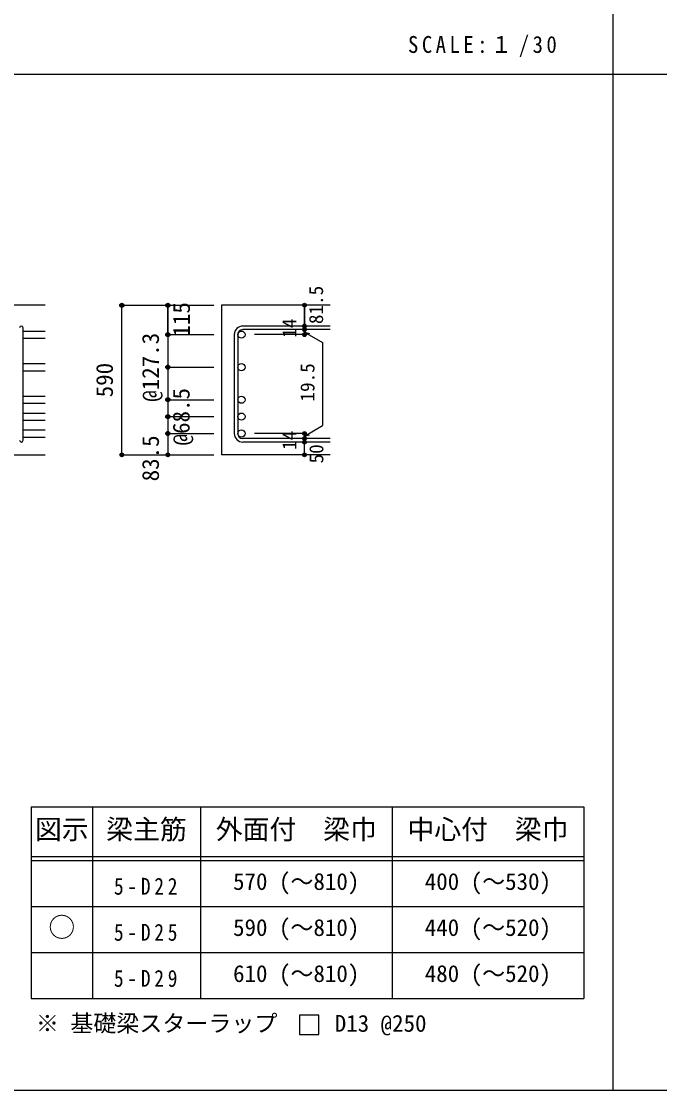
# Model space of a CAD drawing. Units: millimetres at full size, sheet at 1:30, with parts at other scales. Extents: x -5973 to 5954, y -4195 to 4201.
# Drawn here: x -3439 to -942, y -4195 to -15 of the extents above; entities that cross this region are included whole.
import ezdxf
from ezdxf.enums import TextEntityAlignment as Align

# ---------------------------------------------------------------- set-up
doc = ezdxf.new("R2010")
doc.units = ezdxf.units.MM
doc.header["$LTSCALE"] = 30
doc.header["$PDMODE"] = 32
doc.header["$PDSIZE"] = 15
for name, color, linetype in [('0-1_躯体線', 2, 'Continuous'), ('0-5_基礎梁筋', 7, 'Continuous'), ('0-6_スタラップ筋', 7, 'Continuous'), ('0-D_寸法', 4, 'Continuous'), ('6-7_文字', 7, 'Continuous'), ('6-E_枠', 7, 'Continuous'), ('F-0_枠', 6, 'Continuous')]:
    doc.layers.add(name, color=color, linetype=linetype)
doc.styles.add('ＭＳ ゴシック', font='')
doc.styles.get('ＭＳ ゴシック').set_extended_font_data('MS Gothic')

msp = doc.modelspace()

# ---------------------------------------------------------------- linework, layer by layer
at = {"layer": '0-1_躯体線'}
for p, q in [((-3345.8, -1124.89), (-4845.8, -1124.89)), ((-2230.8, -1124.89), (-2655.8, -1124.89)), ((-2655.8, -1124.89), (-2655.8, -1709.89)), ((-3745.8, -1709.89), (-3345.8, -1709.89)), ((-2230.8, -1709.89), (-2655.8, -1709.89))]:
    msp.add_line(p, q, dxfattribs=at)
at = {"layer": '0-5_基礎梁筋'}
for p, q in [((-3431.8, -1225.82), (-3345.8, -1225.82)), ((-3431.8, -1253.82), (-3345.8, -1253.82)), ((-3431.8, -1353.11), (-3345.8, -1353.11)), ((-3431.8, -1381.11), (-3345.8, -1381.11)), ((-3431.8, -1480.39), (-3345.8, -1480.39)), ((-3431.8, -1508.39), (-3345.8, -1508.39)), ((-3431.8, -1546.39), (-3345.8, -1546.39)), ((-3431.8, -1574.39), (-3345.8, -1574.39)), ((-3431.8, -1612.39), (-3345.8, -1612.39)), ((-3431.8, -1640.39), (-3345.8, -1640.39))]:
    msp.add_line(p, q, dxfattribs=at)
at = {"layer": '0-5_基礎梁筋', "color": 3}
for centre in [(-2577.8, -1239.82), (-2577.8, -1367.11), (-2577.8, -1494.39), (-2577.8, -1560.39), (-2577.8, -1626.39)]:
    msp.add_circle(centre, 14, dxfattribs=at)
at = {"layer": '0-6_スタラップ筋'}
for p, q in [((-2230.8, -1206.32), (-2572.3, -1206.32)), ((-3431.8, -1652.89), (-3431.8, -1213.32)), ((-2605.8, -1239.82), (-2605.8, -1626.39)), ((-2591.8, -1239.82), (-2591.8, -1626.39)), ((-2230.8, -1220.32), (-2572.3, -1220.32)), ((-2230.8, -1645.89), (-2572.3, -1645.89)), ((-2230.8, -1659.89), (-2572.3, -1659.89))]:
    msp.add_line(p, q, dxfattribs=at)
for centre, radius, start, end in [((-3438.8, -1213.32), 7, 0, 180), ((-2572.3, -1239.82), 33.5, 90, 180), ((-2572.3, -1239.82), 19.5, 90, 180), ((-2572.3, -1626.39), 33.5, 180, 270), ((-2572.3, -1626.39), 19.5, 180, 270), ((-3438.8, -1652.89), 7, 180, 0)]:
    msp.add_arc(centre, radius, start, end, dxfattribs=at)
at = {"layer": '0-D_寸法'}
for p, q in [((-3045.8, -1124.89), (-2865.8, -1124.89)), ((-3045.8, -1124.89), (-2865.8, -1124.89)), ((-3045.8, -1709.89), (-3045.8, -1124.89)), ((-2865.8, -1239.82), (-2865.8, -1124.89)), ((-2865.8, -1124.89), (-2685.8, -1124.89)), ((-2865.8, -1124.89), (-2685.8, -1124.89)), ((-2865.8, -1124.89), (-2865.8, -1239.82)), ((-2330.8, -1220.32), (-2330.8, -1206.32)), ((-2865.8, -1239.82), (-2685.8, -1239.82)), ((-2865.8, -1239.82), (-2685.8, -1239.82)), ((-2865.8, -1239.82), (-2865.8, -1403.36)), ((-2865.8, -1239.82), (-2865.8, -1388.89)), ((-2330.8, -1239.82), (-2526.89, -1239.82)), ((-2330.8, -1220.32), (-2330.8, -1239.82)), ((-2330.8, -1230.07), (-2311.48, -1235.25)), ((-2330.8, -1230.07), (-2260.74, -1270.52)), ((-2260.74, -1270.52), (-2260.74, -1595.7)), ((-2865.8, -1367.11), (-2685.8, -1367.11)), ((-2865.8, -1494.39), (-2685.8, -1494.39)), ((-2865.8, -1560.39), (-2685.8, -1560.39)), ((-2865.8, -1626.39), (-2685.8, -1626.39)), ((-2330.8, -1626.39), (-2526.89, -1626.39)), ((-2330.8, -1636.14), (-2260.74, -1595.7)), ((-2330.8, -1645.89), (-2330.8, -1626.39)), ((-2330.8, -1636.14), (-2311.48, -1630.97)), ((-2330.8, -1659.89), (-2330.8, -1645.89)), ((-2330.8, -1709.89), (-2330.8, -1659.89)), ((-3045.8, -1709.89), (-2865.8, -1709.89)), ((-2865.8, -1709.89), (-2685.8, -1709.89))]:
    msp.add_line(p, q, dxfattribs=at)
for points in [[(-2330.8, -1124.89), (-2330.8, -1206.32), (-2330.8, -1124.89)], [(-2865.8, -1403.36), (-2865.8, -1626.39), (-2865.8, -1709.89)]]:
    msp.add_lwpolyline(points, dxfattribs=at)
for centre, radius in [((-3045.8, -1124.89), 8), ((-3045.8, -1124.89), 7.2), ((-3045.8, -1124.89), 6.4), ((-3045.8, -1124.89), 5.6), ((-3045.8, -1124.89), 4.8), ((-3045.8, -1124.89), 4), ((-3045.8, -1124.89), 3.2), ((-3045.8, -1124.89), 2.4), ((-3045.8, -1124.89), 1.6), ((-3045.8, -1124.89), 0.8), ((-2865.8, -1124.89), 8), ((-2865.8, -1124.89), 7.2), ((-2865.8, -1124.89), 6.4), ((-2865.8, -1124.89), 5.6), ((-2865.8, -1124.89), 4.8), ((-2865.8, -1124.89), 4), ((-2865.8, -1124.89), 3.2), ((-2865.8, -1124.89), 2.4), ((-2865.8, -1124.89), 1.6), ((-2865.8, -1124.89), 0.8), ((-2330.8, -1124.89), 4), ((-2330.8, -1124.89), 3.6), ((-2330.8, -1124.89), 3.2), ((-2330.8, -1124.89), 2.8), ((-2330.8, -1124.89), 2.4), ((-2330.8, -1124.89), 2), ((-2330.8, -1124.89), 1.6), ((-2330.8, -1124.89), 1.2), ((-2330.8, -1124.89), 0.8), ((-2330.8, -1124.89), 0.4), ((-2330.8, -1206.32), 4), ((-2330.8, -1206.32), 3.6), ((-2330.8, -1206.32), 3.2), ((-2330.8, -1206.32), 2.8), ((-2330.8, -1206.32), 2.4), ((-2330.8, -1206.32), 2), ((-2330.8, -1206.32), 1.6), ((-2330.8, -1206.32), 1.2), ((-2330.8, -1206.32), 0.8), ((-2330.8, -1206.32), 0.4), ((-2865.8, -1239.82), 8), ((-2865.8, -1239.82), 7.2), ((-2865.8, -1239.82), 6.4), ((-2865.8, -1239.82), 5.6), ((-2865.8, -1239.82), 4.8), ((-2865.8, -1239.82), 4), ((-2865.8, -1239.82), 3.2), ((-2865.8, -1239.82), 2.4), ((-2865.8, -1239.82), 1.6), ((-2865.8, -1239.82), 0.8), ((-2330.8, -1220.32), 4), ((-2330.8, -1239.82), 4), ((-2330.8, -1220.32), 3.6), ((-2330.8, -1239.82), 3.6), ((-2330.8, -1220.32), 3.2), ((-2330.8, -1239.82), 3.2), ((-2330.8, -1220.32), 2.8), ((-2330.8, -1239.82), 2.8), ((-2330.8, -1220.32), 2.4), ((-2330.8, -1239.82), 2.4), ((-2330.8, -1220.32), 2), ((-2330.8, -1239.82), 2), ((-2330.8, -1220.32), 1.6), ((-2330.8, -1239.82), 1.6), ((-2330.8, -1220.32), 1.2), ((-2330.8, -1239.82), 1.2), ((-2330.8, -1220.32), 0.8), ((-2330.8, -1239.82), 0.8), ((-2330.8, -1220.32), 0.4), ((-2330.8, -1239.82), 0.4), ((-2865.8, -1367.11), 8), ((-2865.8, -1367.11), 7.2), ((-2865.8, -1367.11), 6.4), ((-2865.8, -1367.11), 5.6), ((-2865.8, -1367.11), 4.8), ((-2865.8, -1367.11), 4), ((-2865.8, -1367.11), 3.2), ((-2865.8, -1367.11), 2.4), ((-2865.8, -1367.11), 1.6), ((-2865.8, -1367.11), 0.8), ((-2865.8, -1494.39), 8), ((-2865.8, -1494.39), 7.2), ((-2865.8, -1494.39), 6.4), ((-2865.8, -1494.39), 5.6), ((-2865.8, -1494.39), 4.8), ((-2865.8, -1494.39), 4), ((-2865.8, -1494.39), 3.2), ((-2865.8, -1494.39), 2.4), ((-2865.8, -1494.39), 1.6), ((-2865.8, -1494.39), 0.8), ((-2865.8, -1560.39), 8), ((-2865.8, -1560.39), 7.2), ((-2865.8, -1560.39), 6.4), ((-2865.8, -1560.39), 5.6), ((-2865.8, -1560.39), 4.8), ((-2865.8, -1560.39), 4), ((-2865.8, -1560.39), 3.2), ((-2865.8, -1560.39), 2.4), ((-2865.8, -1560.39), 1.6), ((-2865.8, -1560.39), 0.8), ((-2865.8, -1626.39), 8), ((-2865.8, -1626.39), 7.2), ((-2865.8, -1626.39), 6.4), ((-2865.8, -1626.39), 5.6), ((-2865.8, -1626.39), 4.8), ((-2865.8, -1626.39), 4), ((-2865.8, -1626.39), 3.2), ((-2865.8, -1626.39), 2.4), ((-2865.8, -1626.39), 1.6), ((-2865.8, -1626.39), 0.8), ((-2330.8, -1626.39), 4), ((-2330.8, -1626.39), 3.6), ((-2330.8, -1626.39), 3.2), ((-2330.8, -1626.39), 2.8), ((-2330.8, -1626.39), 2.4), ((-2330.8, -1626.39), 2), ((-2330.8, -1626.39), 1.6), ((-2330.8, -1626.39), 1.2), ((-2330.8, -1626.39), 0.8), ((-2330.8, -1626.39), 0.4), ((-2330.8, -1645.89), 4), ((-2330.8, -1659.89), 4), ((-2330.8, -1645.89), 3.6), ((-2330.8, -1659.89), 3.6), ((-2330.8, -1645.89), 3.2), ((-2330.8, -1659.89), 3.2), ((-2330.8, -1645.89), 2.8), ((-2330.8, -1659.89), 2.8), ((-2330.8, -1645.89), 2.4), ((-2330.8, -1659.89), 2.4), ((-2330.8, -1645.89), 2), ((-2330.8, -1659.89), 2), ((-2330.8, -1645.89), 1.6), ((-2330.8, -1659.89), 1.6), ((-2330.8, -1645.89), 1.2), ((-2330.8, -1659.89), 1.2), ((-2330.8, -1645.89), 0.8), ((-2330.8, -1659.89), 0.8), ((-2330.8, -1645.89), 0.4), ((-2330.8, -1659.89), 0.4), ((-3045.8, -1709.89), 7.2), ((-3045.8, -1709.89), 6.4), ((-3045.8, -1709.89), 5.6), ((-3045.8, -1709.89), 4.8), ((-3045.8, -1709.89), 4), ((-3045.8, -1709.89), 3.2), ((-3045.8, -1709.89), 2.4), ((-3045.8, -1709.89), 1.6), ((-3045.8, -1709.89), 0.8), ((-2865.8, -1709.89), 7.2), ((-2865.8, -1709.89), 6.4), ((-2865.8, -1709.89), 5.6), ((-2865.8, -1709.89), 4.8), ((-2865.8, -1709.89), 4), ((-2865.8, -1709.89), 3.2), ((-2865.8, -1709.89), 2.4), ((-2865.8, -1709.89), 1.6), ((-2865.8, -1709.89), 0.8), ((-2330.8, -1709.89), 4), ((-2330.8, -1709.89), 3.6), ((-2330.8, -1709.89), 3.2), ((-2330.8, -1709.89), 2.8), ((-2330.8, -1709.89), 2.4), ((-2330.8, -1709.89), 2), ((-2330.8, -1709.89), 1.6), ((-2330.8, -1709.89), 1.2), ((-2330.8, -1709.89), 0.8), ((-2330.8, -1709.89), 0.4)]:
    msp.add_circle(centre, radius, dxfattribs=at)
at = {"layer": '0-D_寸法', "color": 7}
for p in [(-3045.8, -1124.89), (-2865.8, -1124.89), (-2330.8, -1124.89), (-2330.8, -1206.32), (-2865.8, -1239.82), (-2330.8, -1220.32), (-2330.8, -1239.82), (-2865.8, -1367.11), (-2865.8, -1494.39), (-2865.8, -1560.39), (-2865.8, -1626.39), (-2330.8, -1626.39), (-2330.8, -1626.39), (-2330.8, -1645.89), (-2330.8, -1659.89), (-3045.8, -1709.89), (-2865.8, -1709.89), (-2330.8, -1709.89)]:
    msp.add_point(p, dxfattribs=at)
at = {"layer": '6-7_文字'}
msp.add_lwpolyline([(-2350.14, -3975.29), (-2275.14, -3975.29), (-2275.14, -3900.29), (-2350.14, -3900.29)], close=True, dxfattribs=at)
at = {"layer": '6-E_枠', "color": 3}
for p, q in [((-3400.52, -3085.43), (-3400.52, -3835.43)), ((-3400.52, -3085.43), (-1238, -3085.43)), ((-1238, -3085.43), (-1238, -3835.43)), ((-3400.52, -3835.43), (-1238, -3835.43))]:
    msp.add_line(p, q, dxfattribs=at)
at = {"layer": '6-E_枠'}
for p, q in [((-3160.52, -3085.43), (-3160.52, -3835.43)), ((-2738, -3085.43), (-2738, -3835.43)), ((-1988, -3085.43), (-1988, -3835.43)), ((-3400.52, -3280.43), (-1238, -3280.43)), ((-3400.52, -3295.43), (-1238, -3295.43)), ((-3400.52, -3475.43), (-1238, -3475.43)), ((-3400.52, -3655.43), (-1238, -3655.43))]:
    msp.add_line(p, q, dxfattribs=at)
at = {"layer": 'F-0_枠', "color": 2}
for p, q in [((-1124.64, 4201.15), (-1124.64, -4195.24)), ((-5972.88, -222.05), (3723.6, -222.05))]:
    msp.add_line(p, q, dxfattribs=at)
at = {"layer": 'F-0_枠'}
msp.add_line((5954.1, -4195.24), (-5972.88, -4195.24), dxfattribs=at)

# ---------------------------------------------------------------- texts
at = {"layer": '0-D_寸法', "style": 'ＭＳ ゴシック'}
for s, height, p in [('81.5', 54.99, (-2241.9, -1198.49)), ('115', 65.98, (-2759.7, -1247.45)), ('14', 54.99, (-2346.03, -1251.76)), ('@127.3', 65.98, (-2880.8, -1502.11)), ('590', 65.98, (-3060.8, -1484.89)), ('19.5', 54.99, (-2275.57, -1501.3)), ('@68.5', 65.98, (-2760.8, -1672.89)), ('14', 54.99, (-2346.06, -1690.57)), ('83.5', 65.98, (-2880.8, -1813.39)), ('50', 54.99, (-2240.8, -1743.39))]:
    msp.add_text(s, height=height, rotation=90, dxfattribs=at).set_placement(p, align=Align.BOTTOM_LEFT)
at = {"layer": '6-7_文字', "color": 2, "style": 'ＭＳ ゴシック'}
for s, p in [('図示', (-3385.52, -3235.43)), ('梁主筋', (-3106.76, -3235.43)), ('外面付\u3000梁巾', (-2678, -3235.43)), ('中心付\u3000梁巾', (-1928, -3235.43)), ('○', (-3333.02, -3617.93))]:
    msp.add_text(s, height=76.98, dxfattribs=at).set_placement(p, align=Align.BOTTOM_LEFT)
at = {"layer": '6-7_文字', "style": 'ＭＳ ゴシック'}
for s, p in [('570 (～810)', (-2610.5, -3430.43)), ('400 (～530)', (-1860.5, -3430.43)), ('590 (～810)', (-2610.5, -3610.43)), ('440 (～520)', (-1860.5, -3610.43)), ('610 (～810)', (-2610.5, -3790.43)), ('480 (～520)', (-1860.5, -3790.43)), ('※ 基礎梁スターラップ     D13 @250', (-3381.96, -3985.01))]:
    msp.add_text(s, height=65.98, dxfattribs=at).set_placement(p, align=Align.BOTTOM_LEFT)
at = {"layer": '6-7_文字', "color": 2, "insert": (-1925.98, -154.55), "char_height": 65.98, "attachment_point": 7, "style": 'ＭＳ ゴシック'}
msp.add_mtext('\\T1.34;\\W0.9;SCALE:１/30', dxfattribs=at)
at = {"layer": '6-7_文字', "char_height": 65.98, "attachment_point": 7, "style": 'ＭＳ ゴシック'}
for s, insert in [('\\T1.38;\\W0.85;5-D22', (-3076.76, -3430.43)), ('\\T1.38;\\W0.85;5-D25', (-3076.76, -3610.43)), ('\\T1.38;\\W0.85;5-D29', (-3076.76, -3790.43))]:
    msp.add_mtext(s, dxfattribs=dict(at, insert=insert))

doc.saveas('drawing.dxf')
